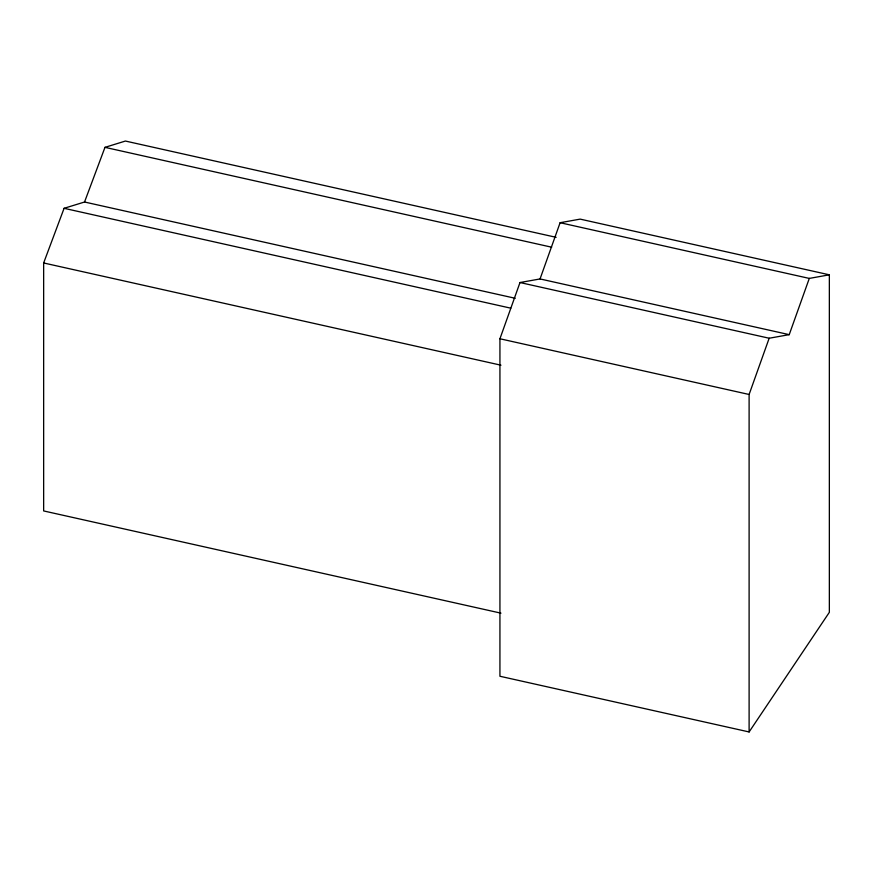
<?xml version="1.0" encoding="UTF-8"?>
<svg xmlns="http://www.w3.org/2000/svg" width="873" height="873" viewBox="0 0 873 873"><rect width="100%" height="100%" fill="white"/><g stroke="black" fill="none" stroke-linecap="round" stroke-linejoin="round"><path stroke-width="1.31" d="M499.934 338.768L519.992 282.536L540.049 278.945L789.225 334.654L809.293 278.411L829.35 274.82L829.35 612.311L749.11 731.956L499.934 676.259L499.934 338.768L749.11 394.476L749.11 731.956M540.049 278.945L560.106 222.713L580.174 219.123L829.35 274.82M749.11 394.476L769.168 338.233L789.225 334.654M500.96 613.162L43.65 510.934L43.65 262.969L64.089 208.309L84.539 202.012L515.256 298.293M84.539 202.012L104.978 147.351L125.417 141.044L556.145 237.325M560.106 222.713L809.293 278.411M104.978 147.351L551.66 247.201M519.992 282.536L769.168 338.233M64.089 208.309L510.77 308.169M43.65 262.969L500.96 365.198"/></g></svg>
